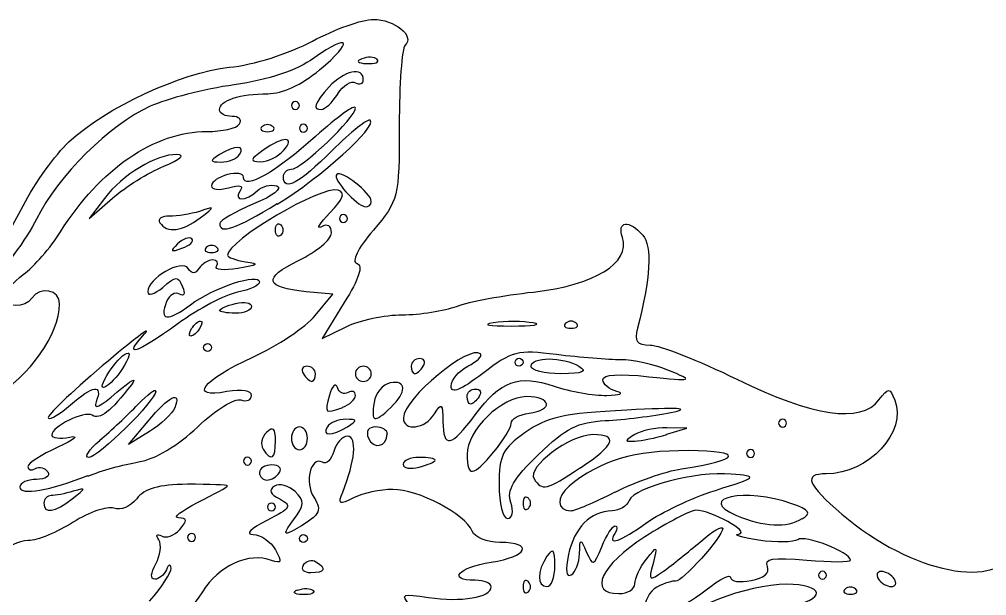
# Model space of a CAD drawing. Extents: x 2.4 to 13.2, y 1.8 to 13.4.
# Drawn here: x 6.044 to 8.493, y 11.708 to 13.167 of the extents above; entities that cross this region are included whole.
import ezdxf

# ---------------------------------------------------------------- set-up
doc = ezdxf.new("R2010")
doc.units = 0
doc.layers.add('Layer_1', color=7, linetype='CONTINUOUS')

msp = doc.modelspace()

# ---------------------------------------------------------------- linework, layer by layer
at = {"layer": 'Layer_1', "color": 7}
for points in [[(6.949965, 13.06469), (6.949955, 13.06579)], [(6.850141, 12.97749), (6.850132, 12.97829)], [(6.712794, 12.83477), (6.712804, 12.83449)], [(6.259647, 12.71348), (6.220978, 12.66238), (6.279866, 12.71398)], [(6.697257, 12.70062), (6.697248, 12.69894)], [(6.501623, 12.66424), (6.501697, 12.66414)], [(6.793082, 12.41719), (6.838117, 12.47129), (6.770372, 12.47729)], [(6.866775, 12.44983), (6.810484, 12.35873), (6.871795, 12.38883)], [(7.344923, 12.39853), (7.344922, 12.39823)], [(6.86277, 12.18467), (6.862773, 12.18507)], [(6.984331, 12.18427), (6.984297, 12.18437)], [(6.373219, 12.12326), (6.320163, 12.09036), (6.36986, 12.14986)], [(7.198045, 12.16546), (7.198039, 12.16567)], [(7.683291, 12.11667), (7.733839, 12.13207), (7.683291, 12.13307)], [(6.247875, 12.10122), (6.247871, 12.10136)], [(6.975623, 12.11747), (6.975628, 12.11727)], [(7.683291, 12.11617), (7.683291, 12.11667)], [(6.21745, 12.01238), (6.217383, 12.01076)], [(7.332792, 11.95466), (7.332792, 11.95496)], [(7.552757, 11.97056), (7.552752, 11.97046)], [(8.026281, 11.90316), (8.026289, 11.90276)], [(7.462339, 11.81443), (7.462268, 11.81376)], [(6.763503, 11.78542), (6.763509, 11.78592)], [(7.332787, 11.74346), (7.332787, 11.74376)], [(6.749412, 11.72312), (6.749425, 11.72202)]]:
    msp.add_lwpolyline(points, dxfattribs=at)
for points in [[(6.753241, 12.94869)], [(6.685882, 12.89519)], [(6.773461, 12.89119)], [(6.601597, 12.82439)], [(6.409522, 12.79468)], [(6.935206, 12.70589)], [(6.874555, 12.66254)], [(6.692512, 12.63364)], [(6.480805, 12.61124)], [(6.544353, 12.58944)], [(6.55098, 12.42991)], [(7.454199, 12.39754)], [(6.480213, 12.38411)], [(6.510543, 12.33621)], [(7.299132, 12.29887)], [(7.066621, 12.28907)], [(7.33957, 12.28877)], [(6.266008, 12.26571)], [(6.793665, 12.26947)], [(6.935196, 12.26947)], [(7.177819, 12.21207)], [(6.874539, 12.13577)], [(7.986576, 12.14467)], [(6.692512, 12.10047)], [(6.773442, 12.10637)], [(7.09689, 12.05097)], [(7.245601, 12.07222)], [(7.905646, 12.06797)], [(6.631854, 12.04877)], [(7.464785, 12.03214)], [(6.702622, 12.01977)], [(6.178128, 11.95316)], [(6.692529, 11.93256)], [(7.288292, 11.94412)], [(6.49034, 11.85566)], [(6.753208, 11.85272)], [(7.399874, 11.78396)], [(8.087632, 11.75986)], [(8.259488, 11.75036)], [(8.161798, 11.72466)]]:
    msp.add_lwpolyline(points, close=True, dxfattribs=at)
for points in [[(6.785928, 13.11152), (6.842882, 13.14182), (6.912283, 13.16662), (6.940147, 13.16662)], [(6.940147, 13.16662), (6.994195, 13.16662), (7.045774, 13.12462), (7.020863, 13.10092)], [(6.803695, 13.03847), (6.892284, 13.11217), (6.88206, 13.13447), (6.789883, 13.06857)], [(6.575661, 13.04522), (6.637063, 13.05122), (6.726339, 13.07982), (6.785928, 13.11152)], [(7.020863, 13.10092), (7.012613, 13.09392), (7.005882, 13.00202), (7.005882, 12.89857)], [(6.789883, 13.06857), (6.745827, 13.03707), (6.676472, 13.01387), (6.587593, 13.00097)], [(6.911201, 13.06679), (6.895058, 13.06079), (6.899857, 13.05589), (6.923427, 13.05459)], [(6.949955, 13.06579), (6.943225, 13.07179), (6.925788, 13.07279), (6.911201, 13.06679)], [(6.923427, 13.05459), (6.944753, 13.05359), (6.956685, 13.05859), (6.949965, 13.06469)], [(6.169495, 12.85643), (6.263675, 12.94383), (6.454693, 13.03257), (6.575661, 13.04522)], [(6.673247, 12.97847), (6.709746, 12.97847), (6.758528, 13.00097), (6.803695, 13.03847)], [(6.91499, 13.01389), (6.91499, 13.04729), (6.865769, 13.03689), (6.828499, 12.99569)], [(6.850132, 12.97829), (6.864281, 12.99989), (6.884675, 13.01229), (6.895433, 13.00589)], [(6.895433, 13.00589), (6.906201, 12.99989), (6.91499, 13.00389), (6.91499, 13.01389)], [(6.587593, 13.00097), (6.513202, 12.99007), (6.41767, 12.96577), (6.375294, 12.94667)], [(6.828499, 12.99569), (6.790525, 12.95359), (6.785347, 12.93839), (6.809039, 12.93839)], [(6.550983, 12.93807), (6.550983, 12.96137), (6.602826, 12.97847), (6.673247, 12.97847)], [(6.743131, 12.95879), (6.737571, 12.95879), (6.733021, 12.95379), (6.733021, 12.94869)], [(6.753241, 12.94869), (6.753241, 12.95369), (6.748691, 12.95879), (6.743131, 12.95879)], [(6.809039, 12.93839), (6.817469, 12.93839), (6.835986, 12.95599), (6.850141, 12.97749)], [(6.375294, 12.94667), (6.272844, 12.90067), (6.141987, 12.77069), (6.087543, 12.66082)], [(6.582512, 12.92097), (6.565166, 12.92097), (6.550983, 12.92797), (6.550983, 12.93807)], [(6.732362, 12.78721), (6.758269, 12.78721), (6.894789, 12.91736), (6.894789, 12.94207)], [(6.733021, 12.94869), (6.733021, 12.94369), (6.737571, 12.93859), (6.743131, 12.93859)], [(6.743131, 12.93859), (6.748691, 12.93859), (6.753241, 12.94359), (6.753241, 12.94869)], [(6.894789, 12.94207), (6.894789, 12.95297), (6.849426, 12.92027), (6.793978, 12.87007)], [(6.60153, 12.90187), (6.60842, 12.91277), (6.59995, 12.92097), (6.582512, 12.92097)], [(6.697248, 12.69894), (6.808365, 12.76694), (6.9499, 12.89469), (6.932477, 12.91121)], [(6.932477, 12.91121), (6.926947, 12.91621), (6.883515, 12.88201), (6.835997, 12.83491)], [(6.148376, 12.62895), (6.248925, 12.78861), (6.386299, 12.88277), (6.518653, 12.88277)], [(6.518653, 12.88277), (6.557361, 12.88277), (6.594654, 12.89077), (6.60153, 12.90187)], [(6.658898, 12.89519), (6.651478, 12.88819), (6.657638, 12.88229), (6.67239, 12.88229)], [(6.685846, 12.89519), (6.678426, 12.90219), (6.666289, 12.90219), (6.658898, 12.89519)], [(6.67239, 12.88229), (6.687212, 12.88229), (6.693274, 12.88829), (6.685882, 12.89519)], [(6.763351, 12.90129), (6.757791, 12.90129), (6.753241, 12.89629), (6.753241, 12.89119)], [(6.753241, 12.89119), (6.753241, 12.88619), (6.757791, 12.88109), (6.763351, 12.88109)], [(6.773461, 12.89119), (6.773461, 12.89619), (6.768911, 12.90129), (6.763351, 12.90129)], [(6.763351, 12.88109), (6.768911, 12.88109), (6.773461, 12.88609), (6.773461, 12.89119)], [(7.005882, 12.89857), (7.005882, 12.7153), (7.004302, 12.70852), (6.940487, 12.63323)], [(6.793978, 12.87007), (6.695454, 12.78077), (6.611724, 12.7334), (6.611724, 12.76695)], [(6.712804, 12.83449), (6.745064, 12.87149), (6.712172, 12.87179), (6.661068, 12.83517)], [(6.053812, 12.69503), (6.083257, 12.75203), (6.135305, 12.82473), (6.169495, 12.85643)], [(6.601601, 12.82439), (6.6174, 12.84869), (6.590641, 12.84869), (6.551053, 12.82439)], [(6.661068, 12.83517), (6.628098, 12.81147), (6.627081, 12.80697), (6.654718, 12.80647)], [(6.654718, 12.80647), (6.672822, 12.80618), (6.69895, 12.81887), (6.712794, 12.83477)], [(6.835997, 12.83491), (6.751373, 12.75071), (6.712805, 12.72973), (6.712805, 12.76811)], [(6.442969, 12.82459), (6.39069, 12.82559), (6.3054, 12.77389), (6.259647, 12.71348)], [(6.409522, 12.79469), (6.452288, 12.81219), (6.465523, 12.82409), (6.442969, 12.82459)], [(6.551053, 12.82439), (6.524925, 12.80839), (6.525464, 12.80579), (6.554913, 12.80559)], [(6.554913, 12.80559), (6.57371, 12.80545), (6.594726, 12.81359), (6.601597, 12.82439)], [(6.279866, 12.71398), (6.312254, 12.74238), (6.370599, 12.77878), (6.409522, 12.79468)], [(6.712805, 12.76811), (6.712805, 12.77901), (6.721585, 12.78721), (6.732362, 12.78721)], [(6.935213, 12.70599), (6.935213, 12.72709), (6.859846, 12.78579), (6.847623, 12.77419)], [(6.571286, 12.77395), (6.549046, 12.76795), (6.530848, 12.75565), (6.530848, 12.74565)], [(6.611724, 12.76695), (6.611724, 12.77705), (6.593527, 12.77915), (6.571286, 12.77395)], [(6.847623, 12.77419), (6.83615, 12.76329), (6.896752, 12.69509), (6.920048, 12.69259)], [(6.530848, 12.74565), (6.530848, 12.73555), (6.550184, 12.73315), (6.573821, 12.74065)], [(6.850872, 12.73439), (6.810184, 12.74729), (6.571237, 12.60661), (6.571237, 12.56979)], [(6.573821, 12.74065), (6.602729, 12.74865), (6.612266, 12.74665), (6.60295, 12.73265)], [(6.69588, 12.74492), (6.711486, 12.73892), (6.68668, 12.72012), (6.637199, 12.69962)], [(6.646346, 12.73272), (6.658732, 12.74492), (6.681006, 12.74962), (6.69588, 12.74492)], [(6.60295, 12.73265), (6.584974, 12.70505), (6.617226, 12.70525), (6.646346, 12.73272)], [(6.830496, 12.67699), (6.864528, 12.71239), (6.870139, 12.72829), (6.850872, 12.73439)], [(5.992637, 12.65233), (5.973965, 12.56383), (5.992953, 12.57703), (6.053812, 12.69503)], [(6.501697, 12.66414), (6.540385, 12.69404), (6.540369, 12.69434), (6.500427, 12.68074)], [(6.551268, 12.64982), (6.550952, 12.62192), (6.591906, 12.63612), (6.697257, 12.70062)], [(6.637199, 12.69962), (6.59005, 12.68022), (6.551381, 12.65762), (6.551268, 12.64982)], [(6.920048, 12.69259), (6.928398, 12.69159), (6.935206, 12.69759), (6.935206, 12.70589)], [(6.424169, 12.66844), (6.404456, 12.66912), (6.393619, 12.66144), (6.400095, 12.65184)], [(6.400095, 12.65184), (6.417503, 12.62514), (6.457354, 12.62994), (6.501623, 12.66424)], [(6.500427, 12.68074), (6.478185, 12.67374), (6.44387, 12.66764), (6.424169, 12.66844)], [(6.808793, 12.64179), (6.794884, 12.63479), (6.804653, 12.64979), (6.830496, 12.67699)], [(6.864445, 12.67264), (6.858885, 12.67264), (6.854335, 12.66764), (6.854335, 12.66254)], [(6.854335, 12.66254), (6.854335, 12.65754), (6.858885, 12.65244), (6.864445, 12.65244)], [(6.874555, 12.66254), (6.874555, 12.66754), (6.870005, 12.67264), (6.864445, 12.67264)], [(6.864445, 12.65244), (6.870005, 12.65244), (6.874555, 12.65744), (6.874555, 12.66254)], [(6.087543, 12.66082), (6.063281, 12.61192), (6.00308, 12.53092), (5.953733, 12.48088)], [(6.692512, 12.63354), (6.692512, 12.64764), (6.698582, 12.65334), (6.706004, 12.64624)], [(6.706004, 12.64624), (6.713424, 12.63924), (6.713424, 12.62774), (6.706004, 12.62074)], [(6.834066, 12.62609), (6.834066, 12.64419), (6.824366, 12.65029), (6.808793, 12.64179)], [(7.570834, 12.61437), (7.556717, 12.65657), (7.587799, 12.66017), (7.622648, 12.62037)], [(6.054174, 12.52074), (6.081186, 12.54094), (6.123574, 12.58954), (6.148376, 12.62895)], [(6.480824, 12.61134), (6.474604, 12.61734), (6.458298, 12.61135), (6.444568, 12.59824)], [(6.706004, 12.62074), (6.698584, 12.61374), (6.692512, 12.61974), (6.692512, 12.63364)], [(6.750785, 12.55619), (6.796591, 12.57839), (6.834066, 12.60989), (6.834066, 12.62609)], [(6.940487, 12.63323), (6.899865, 12.58513), (6.88418, 12.55303), (6.899078, 12.54843)], [(7.345974, 12.47663), (7.499441, 12.49333), (7.592301, 12.55023), (7.570834, 12.61437)], [(7.622648, 12.62037), (7.646564, 12.59307), (7.641792, 12.50938), (7.609285, 12.38553)], [(6.444568, 12.59824), (6.42476, 12.57944), (6.427066, 12.57704), (6.45588, 12.58734)], [(6.45588, 12.58734), (6.475814, 12.59434), (6.487031, 12.60524), (6.480805, 12.61124)], [(6.517369, 12.58944), (6.509949, 12.58244), (6.516099, 12.57654), (6.530861, 12.57654)], [(6.544316, 12.58944), (6.536896, 12.59644), (6.524759, 12.59644), (6.517369, 12.58944)], [(6.530861, 12.57654), (6.545683, 12.57654), (6.551745, 12.58254), (6.544353, 12.58944)], [(6.571237, 12.56979), (6.571237, 12.56479), (6.591708, 12.55709), (6.61673, 12.55329)], [(6.471695, 12.5364), (6.455672, 12.561), (6.369076, 12.511), (6.369076, 12.4772)], [(6.533201, 12.55789), (6.522081, 12.55789), (6.506757, 12.54779), (6.49915, 12.53669)], [(6.543181, 12.54219), (6.548801, 12.55019), (6.544451, 12.55789), (6.533201, 12.55789)], [(6.597586, 12.53619), (6.562032, 12.53019), (6.53755, 12.53219), (6.543181, 12.54219)], [(6.61673, 12.55329), (6.653571, 12.54729), (6.649927, 12.54529), (6.597586, 12.53619)], [(6.770372, 12.47729), (6.665684, 12.48739), (6.659419, 12.51199), (6.750785, 12.55619)], [(6.899078, 12.54843), (6.915069, 12.54343), (6.904258, 12.51043), (6.866775, 12.44983)], [(6.005073, 12.46294), (6.005073, 12.47514), (6.027156, 12.50064), (6.054174, 12.52074)], [(6.407016, 12.4881), (6.441344, 12.5176), (6.446131, 12.5178), (6.45733, 12.4901)], [(6.49915, 12.53669), (6.4892, 12.52139), (6.481489, 12.52129), (6.471695, 12.5364)], [(6.477093, 12.4444), (6.535842, 12.4882), (6.65215, 12.5265), (6.65215, 12.502)], [(6.146072, 12.44654), (6.146704, 12.48244), (6.09656, 12.49284), (6.075836, 12.46094)], [(6.45733, 12.4901), (6.46457, 12.4723), (6.46131, 12.4645), (6.44959, 12.4714)], [(6.65215, 12.502), (6.65215, 12.494), (6.627033, 12.4818), (6.596333, 12.476)], [(6.369076, 12.4772), (6.369076, 12.4652), (6.386136, 12.4712), (6.407016, 12.4881)], [(6.44959, 12.4714), (6.438502, 12.4774), (6.423842, 12.4694), (6.416995, 12.4524)], [(6.596333, 12.476), (6.565624, 12.47), (6.497939, 12.4346), (6.445902, 12.3968)], [(7.151152, 12.44033), (7.18246, 12.45243), (7.270127, 12.46833), (7.345974, 12.47663)], [(5.976205, 12.20661), (6.072875, 12.26681), (6.14484, 12.36855), (6.146072, 12.44654)], [(6.075836, 12.46094), (6.058903, 12.43494), (6.005073, 12.43644), (6.005073, 12.46294)], [(6.416995, 12.4524), (6.397217, 12.4035), (6.419205, 12.4003), (6.477093, 12.4444)], [(6.55098, 12.42991), (6.55098, 12.43391), (6.569177, 12.44211), (6.591418, 12.44731)], [(6.591418, 12.44731), (6.61366, 12.45331), (6.631853, 12.44931), (6.631853, 12.44031)], [(6.591418, 12.42291), (6.569176, 12.42291), (6.55098, 12.42691), (6.55098, 12.42991)], [(6.631853, 12.44031), (6.631853, 12.43021), (6.613656, 12.42291), (6.591418, 12.42291)], [(6.635394, 12.31176), (6.697352, 12.33996), (6.76831, 12.38746), (6.793082, 12.41719)], [(6.871795, 12.38883), (6.905518, 12.40543), (6.969359, 12.41903), (7.013671, 12.41903)], [(7.013671, 12.41903), (7.05798, 12.41903), (7.119848, 12.42913), (7.151152, 12.44033)], [(6.360899, 12.3707), (6.382065, 12.394), (6.333981, 12.3575), (6.254013, 12.2897)], [(6.445902, 12.3968), (6.338364, 12.3189), (6.30434, 12.3084), (6.360899, 12.3707)], [(6.480214, 12.38411), (6.487104, 12.39501), (6.497274, 12.40321), (6.502834, 12.40321)], [(6.502834, 12.40321), (6.508394, 12.40321), (6.507324, 12.39521), (6.500624, 12.38411)], [(7.24383, 12.39853), (7.21309, 12.39353), (7.233433, 12.39053), (7.289042, 12.39053)], [(7.344922, 12.39823), (7.320058, 12.40323), (7.274562, 12.40323), (7.24383, 12.39853)], [(7.289042, 12.39053), (7.344644, 12.39039), (7.36979, 12.39453), (7.344923, 12.39853)], [(7.427215, 12.39754), (7.419795, 12.39054), (7.425945, 12.38484), (7.440707, 12.38484)], [(7.454162, 12.39754), (7.446742, 12.40454), (7.434605, 12.40454), (7.427215, 12.39754)], [(7.440707, 12.38484), (7.455529, 12.38484), (7.461591, 12.39084), (7.454199, 12.39754)], [(6.478003, 12.36501), (6.472443, 12.36501), (6.473513, 12.37301), (6.480213, 12.38411)], [(6.500624, 12.38411), (6.493734, 12.37321), (6.483565, 12.36501), (6.478003, 12.36501)], [(7.609285, 12.38553), (7.600215, 12.35093), (7.606445, 12.34243), (7.640878, 12.34243)], [(6.510543, 12.33621), (6.510543, 12.34121), (6.515093, 12.34631), (6.520653, 12.34631)], [(6.520653, 12.34631), (6.526213, 12.34631), (6.530763, 12.34131), (6.530763, 12.33621)], [(7.211632, 12.31977), (7.184177, 12.34577), (7.017445, 12.20793), (7.016516, 12.15846)], [(6.310481, 12.31821), (6.326343, 12.32831), (6.32628, 12.31921), (6.310263, 12.29161)], [(6.520653, 12.32611), (6.515093, 12.32611), (6.510543, 12.33111), (6.510543, 12.33621)], [(6.530763, 12.33621), (6.530763, 12.33121), (6.526213, 12.32611), (6.520653, 12.32611)], [(7.17955, 12.28877), (7.202738, 12.30097), (7.217181, 12.31447), (7.211632, 12.31977)], [(7.404378, 12.31807), (7.304373, 12.33057), (7.292063, 12.32817), (7.217354, 12.27047)], [(7.640878, 12.34243), (7.664477, 12.34243), (7.763283, 12.30353), (7.860424, 12.25613)], [(6.266008, 12.26571), (6.278297, 12.28751), (6.298311, 12.31101), (6.310481, 12.31821)], [(6.569587, 12.22446), (6.470927, 12.20576), (6.506445, 12.25286), (6.635394, 12.31176)], [(7.057711, 12.30817), (7.045934, 12.30817), (7.036292, 12.30017), (7.036292, 12.28907)], [(7.066621, 12.28907), (7.073511, 12.29997), (7.069461, 12.30817), (7.057711, 12.30817)], [(7.299132, 12.29887), (7.299132, 12.30387), (7.303682, 12.30897), (7.309242, 12.30897)], [(7.309242, 12.28877), (7.303682, 12.28877), (7.299132, 12.29377), (7.299132, 12.29887)], [(7.309242, 12.30897), (7.314802, 12.30897), (7.319352, 12.30397), (7.319352, 12.29887)], [(7.319352, 12.29887), (7.319352, 12.29387), (7.314802, 12.28877), (7.309242, 12.28877)], [(7.33957, 12.28877), (7.33957, 12.31327), (7.421034, 12.31327), (7.460882, 12.28877)], [(7.566707, 12.30517), (7.536315, 12.30489), (7.463258, 12.31117), (7.404378, 12.31807)], [(7.688019, 12.27807), (7.6517, 12.29317), (7.597108, 12.30537), (7.566707, 12.30517)], [(6.254013, 12.2897), (6.174043, 12.2218), (6.112662, 12.16248), (6.117615, 12.15778)], [(6.310263, 12.29161), (6.297974, 12.26981), (6.277964, 12.24631), (6.26579, 12.23911)], [(6.772245, 12.28857), (6.760468, 12.28857), (6.756446, 12.28057), (6.763335, 12.26947)], [(6.793664, 12.26947), (6.793664, 12.28037), (6.784034, 12.28857), (6.772245, 12.28857)], [(6.914976, 12.28857), (6.903856, 12.28857), (6.894756, 12.28057), (6.894756, 12.26947)], [(6.935196, 12.26947), (6.935196, 12.28037), (6.926096, 12.28857), (6.914976, 12.28857)], [(7.036292, 12.28907), (7.036292, 12.27817), (7.040302, 12.26997), (7.045202, 12.26997)], [(7.045202, 12.26997), (7.050102, 12.26997), (7.059735, 12.27797), (7.066621, 12.28907)], [(7.13738, 12.23847), (7.13738, 12.25447), (7.156368, 12.27707), (7.17955, 12.28877)], [(7.217354, 12.27047), (7.160845, 12.22737), (7.13738, 12.21807), (7.13738, 12.23847)], [(7.415392, 12.26997), (7.37369, 12.26982), (7.33957, 12.27797), (7.33957, 12.28877)], [(7.460882, 12.28877), (7.48344, 12.27497), (7.471778, 12.27017), (7.415392, 12.26997)], [(7.521539, 12.25437), (7.521539, 12.26787), (7.561248, 12.27067), (7.637796, 12.26237)], [(7.637796, 12.26237), (7.751867, 12.25017), (7.752814, 12.25147), (7.688019, 12.27807)], [(6.26579, 12.23911), (6.249928, 12.22901), (6.249991, 12.23811), (6.266008, 12.26571)], [(6.291202, 12.22278), (6.327628, 12.25438), (6.344132, 12.26308), (6.327878, 12.24198)], [(6.763335, 12.26947), (6.770195, 12.25857), (6.779858, 12.25037), (6.784755, 12.25037)], [(6.784755, 12.25037), (6.789655, 12.25037), (6.793665, 12.25837), (6.793665, 12.26947)], [(6.849482, 12.23477), (6.844932, 12.24767), (6.835895, 12.23977), (6.829421, 12.21567)], [(6.894756, 12.26947), (6.894756, 12.25857), (6.903856, 12.25037), (6.914976, 12.25037)], [(6.914976, 12.25037), (6.926096, 12.25037), (6.935196, 12.25837), (6.935196, 12.26947)], [(6.982717, 12.24677), (6.964363, 12.24277), (6.946214, 12.22117), (6.942405, 12.19737)], [(6.984297, 12.18437), (7.025687, 12.22357), (7.024884, 12.25457), (6.982717, 12.24677)], [(7.198039, 12.16567), (7.262995, 12.25277), (7.307881, 12.26891), (7.398292, 12.23827)], [(7.556923, 12.22517), (7.537463, 12.23017), (7.521539, 12.24317), (7.521539, 12.25437)], [(7.860424, 12.25613), (8.054996, 12.16113), (8.17403, 12.14368), (8.220395, 12.20343)], [(6.173337, 12.19078), (6.229745, 12.24098), (6.256963, 12.24448), (6.238534, 12.19878)], [(6.389232, 12.22536), (6.389232, 12.20146), (6.244105, 12.05801), (6.220073, 12.05812)], [(6.327878, 12.24198), (6.275191, 12.17378), (6.24847, 12.15288), (6.228532, 12.16468)], [(6.238534, 12.19878), (6.229814, 12.17718), (6.248708, 12.18578), (6.291202, 12.22278)], [(6.343909, 12.19176), (6.368837, 12.21786), (6.389232, 12.23306), (6.389232, 12.22536)], [(6.36986, 12.14986), (6.422565, 12.21306), (6.456038, 12.22986), (6.437446, 12.18386)], [(6.631868, 12.21436), (6.631868, 12.22756), (6.608773, 12.23096), (6.569587, 12.22446)], [(6.876273, 12.22197), (6.866099, 12.21597), (6.854063, 12.22169), (6.849482, 12.23477)], [(6.894754, 12.21497), (6.894754, 12.22507), (6.886444, 12.22847), (6.876273, 12.22197)], [(7.177819, 12.21207), (7.177819, 12.22297), (7.187449, 12.23117), (7.199239, 12.23117)], [(7.199239, 12.23117), (7.211016, 12.23117), (7.215038, 12.22317), (7.208149, 12.21207)], [(7.398292, 12.23827), (7.438275, 12.22467), (7.498288, 12.21427), (7.53165, 12.21507)], [(7.53165, 12.21507), (7.565009, 12.21576), (7.576385, 12.22007), (7.556923, 12.22517)], [(8.220395, 12.20343), (8.245196, 12.23543), (8.247121, 12.23523), (8.260309, 12.20313)], [(6.495964, 12.13576), (6.540961, 12.17846), (6.589948, 12.20896), (6.604826, 12.20346)], [(6.604826, 12.20346), (6.619712, 12.19846), (6.631868, 12.20317), (6.631868, 12.21436)], [(6.829421, 12.21567), (6.816443, 12.16857), (6.817035, 12.16797), (6.86277, 12.18467)], [(6.862773, 12.18507), (6.880369, 12.19107), (6.894754, 12.20487), (6.894754, 12.21497)], [(6.942405, 12.19737), (6.934215, 12.14627), (6.941773, 12.14397), (6.984331, 12.18427)], [(7.095324, 12.16856), (7.112953, 12.19726), (7.116016, 12.19446), (7.116555, 12.14946)], [(7.328422, 12.21187), (7.264887, 12.21187), (7.177744, 12.12707), (7.177744, 12.06522)], [(7.186729, 12.19297), (7.181829, 12.19297), (7.177819, 12.20097), (7.177819, 12.21207)], [(7.208149, 12.21207), (7.201289, 12.20117), (7.191625, 12.19297), (7.186729, 12.19297)], [(7.334462, 12.16997), (7.396872, 12.17797), (7.392063, 12.21187), (7.328422, 12.21187)], [(8.260309, 12.20313), (8.292966, 12.12323), (8.193653, 12.01648), (8.086639, 12.01648)], [(6.117615, 12.15778), (6.122575, 12.15278), (6.147658, 12.16788), (6.173337, 12.19078)], [(6.228532, 12.16468), (6.208061, 12.17678), (6.126459, 12.13658), (6.126459, 12.11448)], [(6.247871, 12.10136), (6.275768, 12.12506), (6.318985, 12.16576), (6.343909, 12.19176)], [(6.437446, 12.18386), (6.431316, 12.16856), (6.402397, 12.14136), (6.373219, 12.12326)], [(7.582156, 12.17765), (7.420646, 12.16965), (7.37962, 12.16005), (7.324368, 12.12085)], [(7.527587, 12.15105), (7.57428, 12.15305), (7.64888, 12.16325), (7.693363, 12.17165)], [(7.693363, 12.17165), (7.748653, 12.18255), (7.713489, 12.18485), (7.582156, 12.17765)], [(6.870675, 12.15457), (6.851878, 12.15472), (6.830865, 12.14657), (6.823991, 12.13577)], [(6.874535, 12.13577), (6.900663, 12.15177), (6.900124, 12.15437), (6.870675, 12.15457)], [(7.016516, 12.15846), (7.015884, 12.12276), (7.071654, 12.12956), (7.095324, 12.16856)], [(7.116555, 12.14946), (7.117187, 12.07966), (7.136931, 12.08366), (7.198045, 12.16546)], [(7.288969, 12.14417), (7.288969, 12.15507), (7.30944, 12.16657), (7.334462, 12.16997)], [(7.358722, 12.06565), (7.428191, 12.13285), (7.457344, 12.14745), (7.527587, 12.15105)], [(7.976466, 12.15477), (7.970906, 12.15477), (7.966356, 12.14977), (7.966356, 12.14467)], [(7.986576, 12.14467), (7.986576, 12.14967), (7.982026, 12.15477), (7.976466, 12.15477)], [(6.346095, 12.04666), (6.388057, 12.05366), (6.445513, 12.08786), (6.495964, 12.13576)], [(6.692512, 12.10057), (6.692512, 12.13157), (6.686542, 12.13717), (6.670019, 12.12137)], [(6.753222, 12.13507), (6.742102, 12.13507), (6.733002, 12.12207), (6.733002, 12.10637)], [(6.773442, 12.10637), (6.773442, 12.12227), (6.764342, 12.13507), (6.753222, 12.13507)], [(6.823991, 12.13577), (6.808192, 12.11147), (6.834951, 12.11147), (6.874539, 12.13577)], [(6.94593, 12.13527), (6.927891, 12.13527), (6.920781, 12.12437), (6.927827, 12.10657)], [(6.975628, 12.11727), (6.975628, 12.12737), (6.962265, 12.13527), (6.94593, 12.13527)], [(7.245621, 12.07227), (7.269474, 12.10097), (7.288969, 12.13337), (7.288969, 12.14417)], [(7.683291, 12.13307), (7.655489, 12.13407), (7.619099, 12.12607), (7.602417, 12.11617)], [(7.966356, 12.14467), (7.966356, 12.13967), (7.970906, 12.13457), (7.976466, 12.13457)], [(7.976466, 12.13457), (7.982026, 12.13457), (7.986576, 12.13957), (7.986576, 12.14467)], [(6.126459, 12.11448), (6.126459, 12.10748), (6.14693, 12.10438), (6.171952, 12.10948)], [(6.171952, 12.10948), (6.197069, 12.11448), (6.183521, 12.10248), (6.141717, 12.08368)], [(6.220073, 12.05812), (6.207462, 12.05817), (6.219972, 12.07752), (6.247875, 12.10122)], [(6.670019, 12.12137), (6.657633, 12.10937), (6.653623, 12.09057), (6.661109, 12.07917)], [(6.661109, 12.07917), (6.682022, 12.04707), (6.692512, 12.05427), (6.692512, 12.10047)], [(6.733002, 12.10637), (6.733002, 12.09047), (6.742102, 12.07757), (6.753222, 12.07757)], [(6.753222, 12.07757), (6.764342, 12.07757), (6.773442, 12.09047), (6.773442, 12.10637)], [(6.875178, 12.11153), (6.861622, 12.11153), (6.845796, 12.09433), (6.840025, 12.07333)], [(6.862792, 11.97026), (6.894227, 12.04746), (6.899862, 12.11153), (6.875178, 12.11153)], [(6.927827, 12.10657), (6.939765, 12.07697), (6.975623, 12.08497), (6.975623, 12.11747)], [(7.324368, 12.12085), (7.26742, 12.08055), (7.258655, 12.06305), (7.258655, 11.98902)], [(7.496201, 12.11567), (7.437387, 12.11553), (7.328258, 12.03347), (7.347545, 12.00384)], [(7.464798, 12.03207), (7.552293, 12.08957), (7.562147, 12.11577), (7.496201, 12.11567)], [(7.602417, 12.11617), (7.57547, 12.09957), (7.57547, 12.09777), (7.602417, 12.09927)], [(7.602417, 12.09927), (7.619097, 12.10027), (7.655489, 12.10727), (7.683291, 12.11617)], [(6.141717, 12.08368), (6.100071, 12.06528), (6.065953, 12.04328), (6.065895, 12.03468)], [(7.737847, 12.07516), (7.601459, 12.07616), (7.514592, 12.05056), (7.436044, 11.98526)], [(7.720628, 12.02926), (7.872431, 12.05266), (7.880379, 12.07376), (7.737847, 12.07516)], [(7.895536, 12.07807), (7.889976, 12.07807), (7.885426, 12.07307), (7.885426, 12.06797)], [(7.905646, 12.06797), (7.905646, 12.07297), (7.901096, 12.07807), (7.895536, 12.07807)], [(6.621744, 12.05887), (6.616184, 12.05887), (6.611634, 12.05387), (6.611634, 12.04877)], [(6.631854, 12.04877), (6.631854, 12.05377), (6.627304, 12.05887), (6.621744, 12.05887)], [(6.811433, 12.04583), (6.782083, 12.06303), (6.765112, 11.99433), (6.789572, 11.95723)], [(6.840025, 12.07333), (6.834245, 12.05243), (6.821386, 12.03993), (6.811433, 12.04583)], [(7.056452, 12.05797), (7.03421, 12.05797), (7.016017, 12.05097), (7.016017, 12.04057)], [(7.09689, 12.05097), (7.09689, 12.05497), (7.078692, 12.05797), (7.056452, 12.05797)], [(7.056452, 12.03357), (7.078694, 12.03957), (7.09689, 12.04697), (7.09689, 12.05097)], [(7.177744, 12.06522), (7.177744, 12.00682), (7.192469, 12.00832), (7.245601, 12.07222)], [(7.288291, 11.94406), (7.277894, 11.97516), (7.294231, 12.00336), (7.358722, 12.06565)], [(7.885426, 12.06797), (7.885426, 12.06297), (7.889976, 12.05787), (7.895536, 12.05787)], [(7.895536, 12.05787), (7.901096, 12.05787), (7.905646, 12.06287), (7.905646, 12.06797)], [(6.065895, 12.03468), (6.065832, 12.02668), (6.074265, 12.02378), (6.084629, 12.02968)], [(6.084629, 12.02968), (6.094994, 12.03568), (6.109177, 12.03168), (6.116158, 12.02168)], [(6.217383, 12.01076), (6.250742, 12.02426), (6.308663, 12.04046), (6.346095, 12.04666)], [(6.611634, 12.04877), (6.611634, 12.04377), (6.616184, 12.03867), (6.621744, 12.03867)], [(6.621744, 12.03867), (6.627304, 12.03867), (6.631854, 12.04367), (6.631854, 12.04877)], [(6.683604, 12.03887), (6.666258, 12.03887), (6.652075, 12.03087), (6.652075, 12.01977)], [(6.702622, 12.01977), (6.709482, 12.03067), (6.701042, 12.03887), (6.683604, 12.03887)], [(7.016017, 12.04057), (7.016017, 12.03047), (7.034215, 12.02767), (7.056452, 12.03357)], [(7.347545, 12.00384), (7.367953, 11.97244), (7.377874, 11.97484), (7.464785, 12.03214)], [(7.552752, 11.97046), (7.604475, 11.99656), (7.68002, 12.02296), (7.720628, 12.02926)], [(6.045589, 11.98268), (6.045589, 11.96078), (6.122953, 11.97468), (6.21745, 12.01238)], [(6.087219, 12.00228), (6.064313, 12.00228), (6.045589, 11.99428), (6.045589, 11.98268)], [(6.116158, 12.02168), (6.123208, 12.01078), (6.110278, 12.00228), (6.087219, 12.00228)], [(6.652075, 12.01977), (6.652075, 12.00887), (6.660635, 12.00067), (6.671093, 12.00067)], [(6.671093, 12.00067), (6.681554, 12.00067), (6.695736, 12.00867), (6.702622, 12.01977)], [(7.846342, 12.01596), (7.758869, 12.02396), (7.60215, 11.98326), (7.588344, 11.94916)], [(7.806396, 11.97466), (7.914894, 12.00926), (7.915242, 12.00956), (7.846342, 12.01596)], [(8.086639, 12.01648), (8.027884, 12.01648), (8.038195, 11.99028), (8.126819, 11.91433)], [(6.178136, 11.95316), (6.214051, 11.98086), (6.21424, 11.98266), (6.180346, 11.97226)], [(6.469824, 11.99012), (6.39596, 11.98912), (6.361203, 11.97922), (6.341324, 11.95342)], [(6.571075, 11.98612), (6.571075, 11.98812), (6.525513, 11.99012), (6.469824, 11.99012)], [(6.495253, 11.94382), (6.536955, 11.96472), (6.571075, 11.98372), (6.571075, 11.98612)], [(6.690155, 11.98553), (6.674613, 11.97543), (6.678874, 11.96593), (6.703391, 11.95283)], [(6.742039, 11.97153), (6.726143, 11.98663), (6.702788, 11.99303), (6.690155, 11.98553)], [(6.989478, 11.97716), (6.95817, 11.97721), (6.913567, 11.96706), (6.890373, 11.95586)], [(7.190782, 11.87162), (7.173407, 11.91462), (7.054185, 11.97705), (6.989478, 11.97716)], [(7.258655, 11.98902), (7.258655, 11.94132), (7.268155, 11.90372), (7.280232, 11.90372)], [(7.436044, 11.98526), (7.40205, 11.95696), (7.404609, 11.92306), (7.440754, 11.92306)], [(7.999689, 11.94096), (7.883325, 11.98296), (7.754259, 11.95546), (7.859681, 11.91116)], [(6.124744, 11.96136), (6.114538, 11.96136), (6.106169, 11.95336), (6.106169, 11.94226)], [(6.106169, 11.94226), (6.106169, 11.91456), (6.133181, 11.91866), (6.178128, 11.95316)], [(6.180346, 11.97226), (6.15997, 11.96626), (6.134957, 11.96136), (6.124744, 11.96136)], [(6.341324, 11.95342), (6.325845, 11.93342), (6.300766, 11.92292), (6.283229, 11.92932)], [(6.703391, 11.95283), (6.7356, 11.93573), (6.731981, 11.92973), (6.670601, 11.89873)], [(6.789572, 11.95723), (6.812602, 11.92223), (6.804826, 11.91013), (6.734569, 11.87163)], [(6.738369, 11.89993), (6.766613, 11.93823), (6.767085, 11.94763), (6.742039, 11.97153)], [(6.890373, 11.95586), (6.853394, 11.93716), (6.849994, 11.93896), (6.862792, 11.97026)], [(7.332792, 11.95496), (7.325372, 11.96196), (7.3193, 11.95596), (7.3193, 11.94206)], [(7.332792, 11.92916), (7.340212, 11.93616), (7.340212, 11.94766), (7.332792, 11.95466)], [(7.440754, 11.92306), (7.450604, 11.92306), (7.501031, 11.94436), (7.552757, 11.97056)], [(7.632627, 11.89306), (7.667998, 11.91856), (7.746195, 11.95526), (7.806396, 11.97466)], [(6.283229, 11.92932), (6.266264, 11.93532), (6.219934, 11.91922), (6.180282, 11.89412)], [(6.447182, 11.90492), (6.431928, 11.90521), (6.453562, 11.92282), (6.495253, 11.94382)], [(6.682419, 11.94266), (6.676859, 11.94266), (6.672309, 11.93766), (6.672309, 11.93256)], [(6.672309, 11.93256), (6.672309, 11.92756), (6.676859, 11.92246), (6.682419, 11.92246)], [(6.692529, 11.93256), (6.692529, 11.93756), (6.687979, 11.94266), (6.682419, 11.94266)], [(6.682419, 11.92246), (6.687979, 11.92246), (6.692529, 11.92746), (6.692529, 11.93256)], [(7.280232, 11.90372), (7.293003, 11.90372), (7.296281, 11.92022), (7.288292, 11.94412)], [(7.3193, 11.94206), (7.3193, 11.92796), (7.32537, 11.92216), (7.332792, 11.92916)], [(7.588344, 11.94916), (7.582594, 11.93496), (7.562976, 11.92316), (7.544693, 11.92276)], [(8.026289, 11.90276), (8.050014, 11.91706), (8.044708, 11.92466), (7.999689, 11.94096)], [(6.450022, 11.87552), (6.470083, 11.89852), (6.469546, 11.90432), (6.447182, 11.90492)], [(7.544693, 11.92276), (7.490474, 11.92176), (7.448397, 11.87956), (7.434313, 11.81213)], [(7.756489, 11.92428), (7.743719, 11.92428), (7.685612, 11.89378), (7.627377, 11.85668)], [(7.865218, 11.86418), (7.898353, 11.86818), (7.795232, 11.92428), (7.756489, 11.92428)], [(7.859681, 11.91116), (7.92847, 11.88216), (7.987081, 11.87936), (8.026281, 11.90316)], [(8.126819, 11.91433), (8.302217, 11.76401), (8.527469, 11.71931), (8.563709, 11.82763)], [(6.180282, 11.89412), (6.14063, 11.86862), (6.089507, 11.84762), (6.066676, 11.84762)], [(6.670601, 11.89873), (6.628798, 11.87753), (6.615276, 11.86353), (6.636285, 11.86303)], [(6.734569, 11.87163), (6.712613, 11.85943), (6.713497, 11.86663), (6.738369, 11.89993)], [(7.51879, 11.83216), (7.530855, 11.86126), (7.546053, 11.88486), (7.55254, 11.88486)], [(7.551908, 11.86576), (7.530393, 11.83276), (7.56572, 11.84466), (7.632627, 11.89306)], [(7.55254, 11.88486), (7.55905, 11.88486), (7.55873, 11.87686), (7.551908, 11.86576)], [(7.824781, 11.87795), (7.824781, 11.85725), (7.720854, 11.7414), (7.705572, 11.74505)], [(7.769179, 11.84535), (7.799761, 11.87155), (7.824781, 11.88625), (7.824781, 11.87795)], [(6.397096, 11.84922), (6.388976, 11.86172), (6.391886, 11.86572), (6.403986, 11.85932)], [(6.403986, 11.85932), (6.415555, 11.85232), (6.43628, 11.86001), (6.450022, 11.87552)], [(6.48023, 11.86576), (6.47467, 11.86576), (6.47012, 11.86076), (6.47012, 11.85566)], [(6.47012, 11.85566), (6.47012, 11.85066), (6.47467, 11.84556), (6.48023, 11.84556)], [(6.49034, 11.85566), (6.49034, 11.86066), (6.48579, 11.86576), (6.48023, 11.86576)], [(6.48023, 11.84556), (6.48579, 11.84556), (6.49034, 11.85056), (6.49034, 11.85566)], [(6.636285, 11.86303), (6.655368, 11.86274), (6.680588, 11.84513), (6.692355, 11.82423)], [(6.753208, 11.85272), (6.753208, 11.85772), (6.757758, 11.86282), (6.763318, 11.86282)], [(6.763318, 11.86282), (6.768878, 11.86282), (6.773428, 11.85782), (6.773428, 11.85272)], [(7.260869, 11.84292), (7.227624, 11.84292), (7.197372, 11.85532), (7.190782, 11.87162)], [(7.462268, 11.81376), (7.463538, 11.85416), (7.464478, 11.85436), (7.480275, 11.81776)], [(7.627377, 11.85668), (7.516111, 11.78558), (7.483123, 11.71335), (7.561937, 11.71335)], [(7.915766, 11.84878), (7.871284, 11.85578), (7.848538, 11.86258), (7.865218, 11.86418)], [(8.148284, 11.79788), (8.148284, 11.81818), (8.032071, 11.86338), (8.014812, 11.84978)], [(6.066676, 11.84762), (6.043835, 11.84762), (6.006968, 11.83032), (5.984728, 11.80922)], [(6.389386, 11.78862), (6.401419, 11.80992), (6.404865, 11.83712), (6.397096, 11.84922)], [(6.763318, 11.84262), (6.757758, 11.84262), (6.753208, 11.84762), (6.753208, 11.85272)], [(6.773428, 11.85272), (6.773428, 11.84772), (6.768878, 11.84262), (6.763318, 11.84262)], [(7.238502, 11.79282), (7.331693, 11.80702), (7.347768, 11.84292), (7.260869, 11.84292)], [(7.399874, 11.78386), (7.39959, 11.82496), (7.395224, 11.83026), (7.37997, 11.80786)], [(7.480275, 11.81776), (7.495722, 11.78196), (7.498314, 11.78296), (7.51879, 11.83216)], [(7.63169, 11.80075), (7.659587, 11.83605), (7.660409, 11.83555), (7.648402, 11.78985)], [(7.674686, 11.76985), (7.696073, 11.78515), (7.738598, 11.81915), (7.769179, 11.84535)], [(8.014812, 11.84978), (8.004832, 11.84278), (7.960248, 11.84178), (7.915766, 11.84878)], [(6.682905, 11.79753), (6.624478, 11.81883), (6.549091, 11.78443), (6.507557, 11.71763)], [(6.692355, 11.82423), (6.709825, 11.79323), (6.70809, 11.78843), (6.682905, 11.79753)], [(7.37997, 11.80786), (7.354411, 11.77026), (7.354411, 11.73116), (7.37997, 11.73116)], [(7.434313, 11.81213), (7.426033, 11.77243), (7.428533, 11.75323), (7.441013, 11.76063)], [(7.441013, 11.76063), (7.451973, 11.76663), (7.461581, 11.79113), (7.462339, 11.81443)], [(7.93795, 11.78176), (7.92964, 11.80216), (7.950497, 11.80566), (8.037871, 11.79796)], [(6.386856, 11.74982), (6.375544, 11.74982), (6.376618, 11.76582), (6.389386, 11.78862)], [(6.428078, 11.77782), (6.42713, 11.78872), (6.421888, 11.78792), (6.416301, 11.77382)], [(6.782332, 11.76602), (6.764986, 11.76602), (6.756522, 11.77402), (6.763503, 11.78542)], [(6.763509, 11.78592), (6.770489, 11.79682), (6.784675, 11.80052), (6.795038, 11.79392)], [(6.795038, 11.79392), (6.823092, 11.77742), (6.817847, 11.76602), (6.782332, 11.76602)], [(7.198067, 11.74702), (7.12601, 11.74702), (7.155288, 11.78002), (7.238502, 11.79282)], [(7.37997, 11.73116), (7.39109, 11.73116), (7.400064, 11.75486), (7.399874, 11.78396)], [(7.602372, 11.73835), (7.602372, 11.75215), (7.615576, 11.78025), (7.63169, 11.80075)], [(7.648402, 11.78985), (7.636657, 11.74525), (7.638422, 11.74365), (7.674686, 11.76985)], [(7.896719, 11.74646), (7.929636, 11.75246), (7.944625, 11.76526), (7.93795, 11.78176)], [(8.037871, 11.79796), (8.098597, 11.79296), (8.148284, 11.79296), (8.148284, 11.79788)], [(6.37391, 11.69462), (6.404587, 11.72942), (6.428953, 11.76692), (6.428078, 11.77782)], [(6.416301, 11.77382), (6.410681, 11.76062), (6.397441, 11.74982), (6.386856, 11.74982)], [(7.782794, 11.72296), (7.817009, 11.75026), (7.844999, 11.76436), (7.844999, 11.75446)], [(8.077522, 11.76996), (8.071962, 11.76996), (8.067412, 11.76496), (8.067412, 11.75986)], [(8.067412, 11.75986), (8.067412, 11.75486), (8.071962, 11.74976), (8.077522, 11.74976)], [(8.087632, 11.75986), (8.087632, 11.76486), (8.083082, 11.76996), (8.077522, 11.76996)], [(8.077522, 11.74976), (8.083082, 11.74976), (8.087632, 11.75476), (8.087632, 11.75986)], [(8.226773, 11.76946), (8.215653, 11.76946), (8.212176, 11.76146), (8.219033, 11.75036)], [(8.259488, 11.75036), (8.252628, 11.76126), (8.23788, 11.76946), (8.226773, 11.76946)], [(7.238502, 11.73012), (7.238502, 11.74022), (7.220305, 11.74702), (7.198067, 11.74702)], [(7.332787, 11.74376), (7.325367, 11.75076), (7.319295, 11.74476), (7.319295, 11.73086)], [(7.319295, 11.73086), (7.319295, 11.71676), (7.325365, 11.71096), (7.332787, 11.71796)], [(7.332787, 11.71796), (7.340207, 11.72496), (7.340207, 11.73646), (7.332787, 11.74346)], [(7.561937, 11.71335), (7.584177, 11.71335), (7.602372, 11.72425), (7.602372, 11.73835)], [(7.705572, 11.74505), (7.698842, 11.74605), (7.677422, 11.74005), (7.657972, 11.73005)], [(7.96789, 11.73624), (7.859021, 11.72924), (7.6976, 11.65904), (7.711602, 11.62439)], [(7.844999, 11.75446), (7.844999, 11.74436), (7.868282, 11.74036), (7.896719, 11.74646)], [(8.002787, 11.68344), (8.0983, 11.70304), (8.07207, 11.74274), (7.96789, 11.73624)], [(8.161762, 11.72466), (8.154342, 11.73166), (8.142205, 11.73166), (8.134814, 11.72466)], [(8.219033, 11.75036), (8.225893, 11.73946), (8.240642, 11.73126), (8.251748, 11.73126)], [(8.251748, 11.73126), (8.262868, 11.73126), (8.266345, 11.73926), (8.259488, 11.75036)], [(6.062843, 11.60432), (6.107726, 11.70052), (6.138568, 11.72185), (6.117432, 11.64202)], [(6.507557, 11.71763), (6.484811, 11.68113), (6.453853, 11.65123), (6.438778, 11.65123)], [(6.761638, 11.71092), (6.738069, 11.71192), (6.733299, 11.71692), (6.749412, 11.72312)], [(6.749425, 11.72202), (6.764022, 11.72802), (6.781457, 11.72702), (6.788176, 11.72102)], [(6.788176, 11.72102), (6.794906, 11.71502), (6.782966, 11.71012), (6.761638, 11.71092)], [(7.033736, 11.68312), (7.008493, 11.71222), (7.012726, 11.71412), (7.080341, 11.70372)], [(7.080341, 11.70372), (7.162472, 11.69112), (7.238502, 11.70387), (7.238502, 11.73012)], [(7.657972, 11.73005), (7.620724, 11.71125), (7.60811, 11.61748), (7.642814, 11.61748)], [(7.691808, 11.67336), (7.707639, 11.67336), (7.748577, 11.69576), (7.782794, 11.72296)], [(8.134814, 11.72466), (8.127394, 11.71766), (8.133544, 11.71196), (8.148306, 11.71196)], [(8.148306, 11.71196), (8.163128, 11.71196), (8.16919, 11.71796), (8.161798, 11.72466)]]:
    msp.add_open_spline(points, degree=3, dxfattribs=at)

doc.saveas('drawing.dxf')
